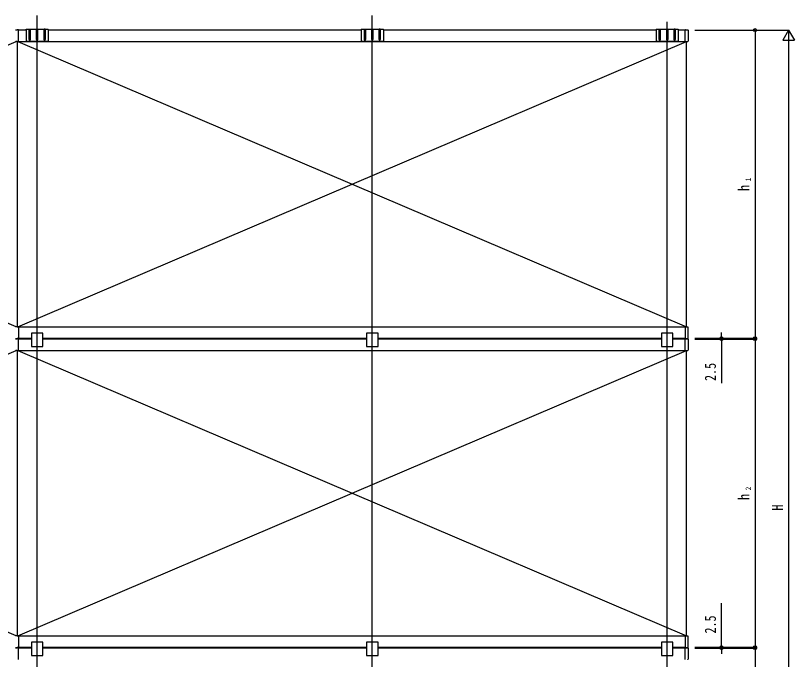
# Model space of a CAD drawing. Units: millimetres, scale not verified. Extents: x -4205 to 4205, y -2970 to 2970.
# Drawn here: x -1420 to 904, y -386 to 1536 of the extents above; entities that cross this region are included whole.
import ezdxf
from ezdxf.enums import TextEntityAlignment as Align

# ---------------------------------------------------------------- set-up
doc = ezdxf.new("R2010")
doc.units = ezdxf.units.MM
doc.header["$LTSCALE"] = 16
for name, color, linetype in [('0-3_YKK_12', 2, 'Continuous'), ('0-4_YKK_A1', 4, 'Continuous'), ('0-5_YKK_D', 6, 'Continuous')]:
    doc.layers.add(name, color=color, linetype=linetype)
doc.styles.add('ＭＳ ゴシック', font='')
doc.styles.get('ＭＳ ゴシック').set_extended_font_data('MS Gothic')

msp = doc.modelspace()

# ---------------------------------------------------------------- linework, layer by layer
at = {"layer": '0-3_YKK_12'}
for p, q in [((-1355.56, -1997.73), (-1355.56, 1536.31)), ((-355.56, -1997.73), (-355.56, 1536.31)), ((524.34, -1997.73), (524.34, 1517.31))]:
    msp.add_line(p, q, dxfattribs=at)
at = {"layer": '0-4_YKK_A1'}
for p, q in [((-1419.87, 1493.92), (-1415.56, 1494.18)), ((-1411.24, 1493.92), (-1415.56, 1494.18)), ((-1411.06, 1492.92), (-1411.06, 1493.72)), ((-1388.56, 1492.98), (-1411.06, 1492.98)), ((-1411.06, 1459.68), (-1411.06, 1492.92)), ((-1380.06, 1494.48), (-1388.56, 1494.48)), ((-1388.56, 1494.48), (-1388.56, 1460.47)), ((-1380.06, 1494.48), (-1380.06, 1465.47)), ((-1379.06, 1495.48), (-1376.06, 1495.48)), ((-1375.06, 1465.47), (-1375.06, 1494.48)), ((-1358.06, 1494.48), (-1375.06, 1494.48)), ((-1358.06, 1494.48), (-1358.06, 1465.47)), ((-1357.06, 1495.48), (-1354.06, 1495.48)), ((-1336.06, 1494.48), (-1353.06, 1494.48)), ((-1353.06, 1465.47), (-1353.06, 1494.48)), ((-1336.06, 1494.48), (-1336.06, 1465.47)), ((-1332.06, 1495.48), (-1335.06, 1495.48)), ((-1322.56, 1494.48), (-1331.06, 1494.48)), ((-1331.06, 1465.47), (-1331.06, 1494.48)), ((-1322.56, 1494.48), (-1322.56, 1460.47)), ((-388.56, 1492.98), (-1322.56, 1492.98)), ((-380.06, 1494.48), (-388.56, 1494.48)), ((-388.56, 1494.48), (-388.56, 1460.47)), ((-380.06, 1494.48), (-380.06, 1465.47)), ((-379.06, 1495.48), (-376.06, 1495.48)), ((-375.06, 1465.47), (-375.06, 1494.48)), ((-358.06, 1494.48), (-375.06, 1494.48)), ((-358.06, 1494.48), (-358.06, 1465.47)), ((-357.06, 1495.48), (-354.06, 1495.48)), ((-336.06, 1494.48), (-353.06, 1494.48)), ((-353.06, 1465.47), (-353.06, 1494.48)), ((-336.06, 1494.48), (-336.06, 1465.47)), ((-332.06, 1495.48), (-335.06, 1495.48)), ((-322.56, 1494.48), (-331.06, 1494.48)), ((-331.06, 1465.47), (-331.06, 1494.48)), ((-322.56, 1494.48), (-322.56, 1460.47)), ((491.34, 1492.98), (-322.56, 1492.98)), ((499.84, 1494.48), (491.34, 1494.48)), ((491.34, 1494.48), (491.34, 1460.47)), ((499.84, 1494.48), (499.84, 1465.47)), ((500.84, 1495.48), (503.84, 1495.48)), ((504.84, 1465.47), (504.84, 1494.48)), ((521.84, 1494.48), (504.84, 1494.48)), ((521.84, 1494.48), (521.84, 1465.47)), ((522.84, 1495.48), (525.84, 1495.48)), ((543.84, 1494.48), (526.84, 1494.48)), ((526.84, 1465.47), (526.84, 1494.48)), ((543.84, 1494.48), (543.84, 1465.47)), ((547.84, 1495.48), (544.84, 1495.48)), ((557.34, 1494.48), (548.84, 1494.48)), ((548.84, 1465.47), (548.84, 1494.48)), ((557.34, 1494.48), (557.34, 1460.47)), ((578.44, 1492.98), (557.34, 1492.98)), ((578.76, 1494.16), (585.5, 1493.75)), ((586.44, 1492.75), (586.44, 1460.11)), ((-1418.06, 606.98), (-3413.06, 1458.98)), ((-3413.06, 606.98), (-1418.06, 1458.98)), ((-1415.56, 1458.68), (-1419.5, 1458.68)), ((-1415.56, 1458.68), (-1415.56, 607.28)), ((-1415.56, 1458.68), (-1415.56, 607.28)), ((-1415.56, 1458.68), (-1411.62, 1458.68)), ((-1413.06, 1458.98), (581.94, 606.98)), ((-1413.06, 606.98), (581.94, 1458.98)), ((-1411.06, 1458.88), (-1411.06, 1459.68)), ((-1411.06, 1458.98), (578.44, 1458.98)), ((-1387.56, 1459.47), (-1356.01, 1459.47)), ((-1355.1, 1459.47), (-1323.56, 1459.47)), ((-387.56, 1459.47), (-356.01, 1459.47)), ((-355.1, 1459.47), (-323.56, 1459.47)), ((492.34, 1459.47), (523.89, 1459.47)), ((524.8, 1459.47), (556.34, 1459.47)), ((578.76, 1458.7), (585.5, 1459.11)), ((581.94, 607.07), (581.94, 1458.9)), ((-1415.56, 607.28), (-1419.5, 607.28)), ((-1415.56, 607.28), (-1411.62, 607.28)), ((-1411.06, 607.08), (-1411.06, 606.28)), ((-1411.06, 606.98), (578.44, 606.98)), ((-1411.06, 606.28), (-1411.06, 573.04)), ((578.76, 607.26), (585.5, 606.85)), ((586.44, 573.21), (586.44, 605.85)), ((-1372.81, 587.98), (-1372.81, 547.98)), ((-372.81, 587.98), (-372.81, 547.98)), ((507.09, 587.98), (507.09, 547.98)), ((-1419.87, 572.05), (-1415.56, 571.78)), ((-1419.87, 571.42), (-1415.56, 571.68)), ((-1411.24, 572.05), (-1415.56, 571.78)), ((-1411.24, 571.42), (-1415.56, 571.68)), ((-1411.06, 573.04), (-1411.06, 572.24)), ((-1411.06, 572.98), (-1372.81, 572.98)), ((-1411.06, 570.42), (-1411.06, 571.22)), ((-1372.81, 570.48), (-1411.06, 570.48)), ((-1411.06, 537.18), (-1411.06, 570.42)), ((-1338.31, 572.98), (-372.81, 572.98)), ((-372.81, 570.48), (-1338.31, 570.48)), ((-338.31, 572.98), (507.09, 572.98)), ((507.09, 570.48), (-338.31, 570.48)), ((541.59, 572.98), (578.44, 572.98)), ((578.44, 570.48), (541.59, 570.48)), ((578.76, 571.8), (585.5, 572.21)), ((578.76, 571.66), (585.5, 571.25)), ((586.44, 570.25), (586.44, 537.61)), ((-1418.06, -315.52), (-3413.06, 536.48)), ((-3413.06, -315.52), (-1418.06, 536.48)), ((-1415.56, 536.18), (-1419.5, 536.18)), ((-1415.56, 536.18), (-1415.56, -315.22)), ((-1415.56, 536.18), (-1415.56, -315.22)), ((-1415.56, 536.18), (-1411.62, 536.18)), ((-1413.06, 536.48), (581.94, -315.52)), ((-1413.06, -315.52), (581.94, 536.48)), ((-1411.06, 536.38), (-1411.06, 537.18)), ((-1411.06, 536.48), (578.44, 536.48)), ((-1372.81, 547.98), (-1338.31, 547.98)), ((-372.81, 547.98), (-338.31, 547.98)), ((507.09, 547.98), (541.59, 547.98)), ((578.76, 536.2), (585.5, 536.61)), ((581.94, -315.43), (581.94, 536.4)), ((-1415.56, -315.22), (-1419.5, -315.22)), ((-1415.56, -315.22), (-1411.62, -315.22)), ((-1411.06, -315.42), (-1411.06, -316.22)), ((-1411.06, -315.52), (578.44, -315.52)), ((-1411.06, -316.22), (-1411.06, -349.46)), ((578.76, -315.24), (585.5, -315.65)), ((586.44, -349.29), (586.44, -316.65)), ((-1372.81, -334.52), (-1372.81, -374.52)), ((-372.81, -334.52), (-372.81, -374.52)), ((507.09, -334.52), (507.09, -374.52)), ((-1419.87, -350.45), (-1415.56, -350.72)), ((-1419.87, -351.08), (-1415.56, -350.82)), ((-1411.24, -350.45), (-1415.56, -350.72)), ((-1411.24, -351.08), (-1415.56, -350.82)), ((-1411.06, -349.46), (-1411.06, -350.26)), ((-1411.06, -349.52), (-1372.81, -349.52)), ((-1411.06, -352.08), (-1411.06, -351.28)), ((-1372.81, -352.02), (-1411.06, -352.02)), ((-1411.06, -385.32), (-1411.06, -352.08)), ((-1338.31, -349.52), (-372.81, -349.52)), ((-372.81, -352.02), (-1338.31, -352.02)), ((-338.31, -349.52), (507.09, -349.52)), ((507.09, -352.02), (-338.31, -352.02)), ((541.59, -349.52), (578.44, -349.52)), ((578.44, -352.02), (541.59, -352.02)), ((578.76, -350.7), (585.5, -350.29)), ((578.76, -350.84), (585.5, -351.25)), ((586.44, -352.25), (586.44, -384.89)), ((-1411.06, -386.12), (-1411.06, -385.32)), ((-1372.81, -374.52), (-1338.31, -374.52)), ((-372.81, -374.52), (-338.31, -374.52)), ((507.09, -374.52), (541.59, -374.52))]:
    msp.add_line(p, q, dxfattribs=at)
for points in [[(578.44, 1459), (578.44, 1459.68), (578.44, 1493.18), (578.44, 1493.86)], [(578.44, 606.96), (578.44, 606.28), (578.44, 572.78), (578.44, 572.1)], [(-1338.31, 547.98), (-1338.31, 587.98), (-1372.81, 587.98)], [(-338.31, 547.98), (-338.31, 587.98), (-372.81, 587.98)], [(541.59, 547.98), (541.59, 587.98), (507.09, 587.98)], [(578.44, 536.5), (578.44, 537.18), (578.44, 570.68), (578.44, 571.36)], [(578.44, -315.54), (578.44, -316.22), (578.44, -349.72), (578.44, -350.4)], [(-1338.31, -374.52), (-1338.31, -334.52), (-1372.81, -334.52)], [(-338.31, -374.52), (-338.31, -334.52), (-372.81, -334.52)], [(541.59, -374.52), (541.59, -334.52), (507.09, -334.52)], [(578.44, -386), (578.44, -385.32), (578.44, -351.82), (578.44, -351.14)]]:
    msp.add_lwpolyline(points, dxfattribs=at)
for centre, radius, start, end in [((-1411.26, 1493.72), 0.2, 0, 86.5), ((-1388.56, 1492.48), 2, 90, 165.52249), ((-1379.06, 1494.48), 1, 90, 180), ((-1376.06, 1494.48), 1, 0, 90), ((-1357.06, 1494.48), 1, 90, 180), ((-1354.06, 1494.48), 1, 0, 90), ((-1335.06, 1494.48), 1, 90, 180), ((-1332.06, 1494.48), 1, 0, 90), ((-1322.56, 1492.48), 2, 14.47751, 90), ((-388.56, 1492.48), 2, 90, 165.52249), ((-379.06, 1494.48), 1, 90, 180), ((-376.06, 1494.48), 1, 0, 90), ((-357.06, 1494.48), 1, 90, 180), ((-354.06, 1494.48), 1, 0, 90), ((-335.06, 1494.48), 1, 90, 180), ((-332.06, 1494.48), 1, 0, 90), ((-322.56, 1492.48), 2, 14.47751, 90), ((491.34, 1492.48), 2, 90, 165.52249), ((500.84, 1494.48), 1, 90, 180), ((503.84, 1494.48), 1, 0, 90), ((522.84, 1494.48), 1, 90, 180), ((525.84, 1494.48), 1, 0, 90), ((544.84, 1494.48), 1, 90, 180), ((547.84, 1494.48), 1, 0, 90), ((557.34, 1492.48), 2, 14.47751, 90), ((578.74, 1493.86), 0.3, 86.5, 180), ((585.44, 1492.75), 1, 0, 86.5), ((-1377.56, 1465.47), 2.5, 180, 0), ((-1355.56, 1465.47), 2.5, 180, 0), ((-1333.56, 1465.47), 2.5, 180, 0), ((-377.56, 1465.47), 2.5, 180, 0), ((-355.56, 1465.47), 2.5, 180, 0), ((-333.56, 1465.47), 2.5, 180, 0), ((502.34, 1465.47), 2.5, 180, 0), ((524.34, 1465.47), 2.5, 180, 0), ((546.34, 1465.47), 2.5, 180, 0), ((-1419.86, 1458.88), 0.202, 179.93968, 269.38321), ((-1411.26, 1458.88), 0.202, 270.61679, 0.06032), ((-1387.56, 1460.47), 1, 180, 270), ((-1355.56, 1459.27), 0.5, 23.57818, 156.42182), ((-1323.56, 1460.47), 1, 270, 0), ((-387.56, 1460.47), 1, 180, 270), ((-355.56, 1459.27), 0.5, 23.57818, 156.42182), ((-323.56, 1460.47), 1, 270, 0), ((492.34, 1460.47), 1, 180, 270), ((524.34, 1459.27), 0.5, 23.57818, 156.42182), ((556.34, 1460.47), 1, 270, 0), ((578.74, 1459), 0.3, 180, 273.5), ((585.44, 1460.11), 1, 273.5, 0), ((-1419.86, 607.08), 0.202, 90.61679, 180.06032), ((-1411.26, 607.08), 0.202, 359.93968, 89.38321), ((578.74, 606.96), 0.3, 86.5, 180), ((585.44, 605.85), 1, 0, 86.5), ((-1411.26, 572.24), 0.2, 273.5, 0), ((-1411.26, 571.22), 0.2, 0, 86.5), ((578.74, 572.1), 0.3, 180, 273.5), ((578.74, 571.36), 0.3, 86.5, 180), ((585.44, 573.21), 1, 273.5, 0), ((585.44, 570.25), 1, 0, 86.5), ((-1419.86, 536.38), 0.202, 179.93968, 269.38321), ((-1411.26, 536.38), 0.202, 270.61679, 0.06032), ((578.74, 536.5), 0.3, 180, 273.5), ((585.44, 537.61), 1, 273.5, 0), ((-1419.86, -315.42), 0.202, 90.61679, 180.06032), ((-1411.26, -315.42), 0.202, 359.93968, 89.38321), ((578.74, -315.54), 0.3, 86.5, 180), ((585.44, -316.65), 1, 0, 86.5), ((-1411.26, -350.26), 0.2, 273.5, 0), ((-1411.26, -351.28), 0.2, 0, 86.5), ((578.74, -350.4), 0.3, 180, 273.5), ((578.74, -351.14), 0.3, 86.5, 180), ((585.44, -349.29), 1, 273.5, 0), ((585.44, -352.25), 1, 0, 86.5), ((585.44, -384.89), 1, 273.5, 0)]:
    msp.add_arc(centre, radius, start, end, dxfattribs=at)
for centre, start_param, end_param in [((-1419.5, 1459.68), 4.6587856, 4.712389), ((-1411.62, 1459.68), 4.712389, 4.7659923), ((-1419.5, 606.28), 1.5707963, 1.6243997), ((-1411.62, 606.28), 1.517193, 1.5707963), ((-1419.5, 537.18), 4.6587856, 4.712389), ((-1411.62, 537.18), 4.712389, 4.7659923), ((-1419.5, -316.22), 1.5707963, 1.6243997), ((-1411.62, -316.22), 1.517193, 1.5707963)]:
    msp.add_ellipse(centre, major_axis=(6.74, 0), ratio=0.148374, start_param=start_param, end_param=end_param, dxfattribs=at)
at = {"layer": '0-5_YKK_D'}
for p, q in [((606.44, 1492.98), (887.44, 1492.98)), ((606.44, 1492.98), (787.44, 1492.98)), ((786.44, 1492.98), (786.44, 572.98)), ((886.44, 1492.98), (868.94, 1462.67)), ((886.44, 1492.98), (903.94, 1462.67)), ((886.44, 1492.98), (886.44, 1432.36)), ((868.94, 1462.67), (903.94, 1462.67)), ((886.44, 1457.98), (886.44, -1317.02)), ((686.44, 572.98), (686.44, 589.98)), ((606.44, 572.98), (787.44, 572.98)), ((606.44, 572.98), (687.44, 572.98)), ((606.44, 570.48), (787.44, 570.48)), ((606.44, 570.48), (687.44, 570.48)), ((686.44, 572.98), (686.44, 570.48)), ((686.44, 570.48), (686.44, 438.48)), ((786.44, 570.48), (786.44, -349.52)), ((686.44, -349.52), (686.44, -217.52)), ((606.44, -349.52), (787.44, -349.52)), ((606.44, -349.52), (687.44, -349.52)), ((606.44, -352.02), (687.44, -352.02)), ((606.44, -352.02), (787.44, -352.02)), ((686.44, -352.02), (686.44, -349.52)), ((686.44, -352.02), (686.44, -369.02)), ((786.44, -352.02), (786.44, -1272.02))]:
    msp.add_line(p, q, dxfattribs=at)
for centre in [(786.44, 1492.98), (686.44, 572.98), (686.44, 570.48), (786.44, 572.98), (786.44, 570.48), (686.44, -349.52), (686.44, -352.02), (786.44, -349.52), (786.44, -352.02)]:
    msp.add_circle(centre, 4.25, dxfattribs=at)

# ---------------------------------------------------------------- texts
at = {"layer": '0-5_YKK_D', "style": 'ＭＳ ゴシック', "width": 0.8}
for s, height, p in [('1', 16.5, (779.44, 1041.38)), ('h', 32.99, (779.44, 1012.58)), ('2.5', 32.99, (679.44, 445.48)), ('2', 16.5, (779.44, 118.88)), ('h', 32.99, (779.44, 90.08)), ('H', 32.99, (879.44, 58.48)), ('2.5', 32.99, (679.44, -308.52))]:
    msp.add_text(s, height=height, rotation=90, dxfattribs=at).set_placement(p, align=Align.BOTTOM_LEFT)

doc.saveas('drawing.dxf')
